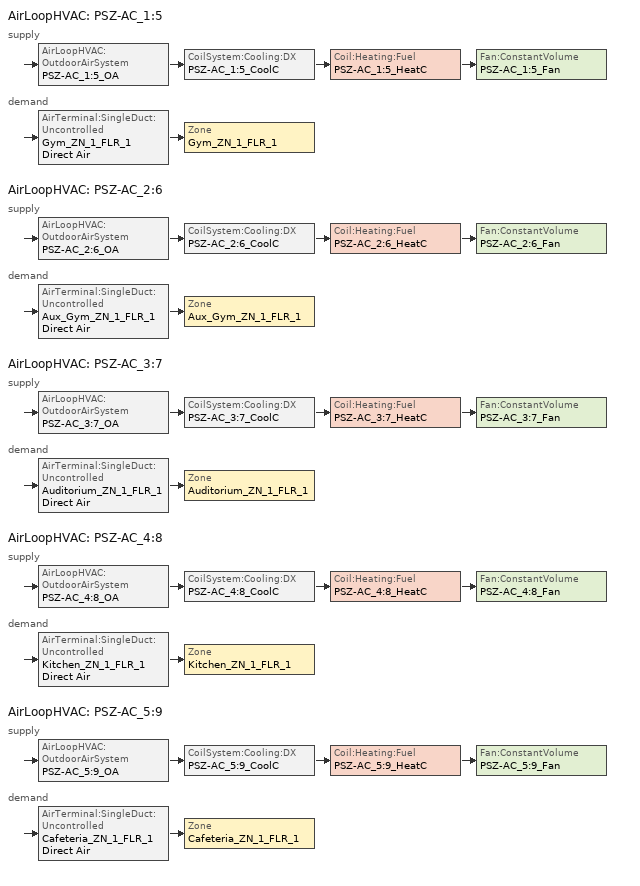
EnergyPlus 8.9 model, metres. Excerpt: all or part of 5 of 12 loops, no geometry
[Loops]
AirLoopHVAC 'PSZ-AC_1:5'
 supply: AirLoopHVAC:OutdoorAirSystem 'PSZ-AC_1:5_OA' > CoilSystem:Cooling:DX 'PSZ-AC_1:5_CoolC' > Coil:Heating:Fuel 'PSZ-AC_1:5_HeatC' > Fan:ConstantVolume 'PSZ-AC_1:5_Fan'
 demand: AirTerminal:SingleDuct:Uncontrolled 'Gym_ZN_1_FLR_1 Direct Air' > Zone 'Gym_ZN_1_FLR_1'
AirLoopHVAC 'PSZ-AC_2:6'
 supply: AirLoopHVAC:OutdoorAirSystem 'PSZ-AC_2:6_OA' > CoilSystem:Cooling:DX 'PSZ-AC_2:6_CoolC' > Coil:Heating:Fuel 'PSZ-AC_2:6_HeatC' > Fan:ConstantVolume 'PSZ-AC_2:6_Fan'
 demand: AirTerminal:SingleDuct:Uncontrolled 'Aux_Gym_ZN_1_FLR_1 Direct Air' > Zone 'Aux_Gym_ZN_1_FLR_1'
AirLoopHVAC 'PSZ-AC_3:7'
 supply: AirLoopHVAC:OutdoorAirSystem 'PSZ-AC_3:7_OA' > CoilSystem:Cooling:DX 'PSZ-AC_3:7_CoolC' > Coil:Heating:Fuel 'PSZ-AC_3:7_HeatC' > Fan:ConstantVolume 'PSZ-AC_3:7_Fan'
 demand: AirTerminal:SingleDuct:Uncontrolled 'Auditorium_ZN_1_FLR_1 Direct Air' > Zone 'Auditorium_ZN_1_FLR_1'
AirLoopHVAC 'PSZ-AC_4:8'
 supply: AirLoopHVAC:OutdoorAirSystem 'PSZ-AC_4:8_OA' > CoilSystem:Cooling:DX 'PSZ-AC_4:8_CoolC' > Coil:Heating:Fuel 'PSZ-AC_4:8_HeatC' > Fan:ConstantVolume 'PSZ-AC_4:8_Fan'
 demand: AirTerminal:SingleDuct:Uncontrolled 'Kitchen_ZN_1_FLR_1 Direct Air' > Zone 'Kitchen_ZN_1_FLR_1'
AirLoopHVAC 'PSZ-AC_5:9'
 supply: AirLoopHVAC:OutdoorAirSystem 'PSZ-AC_5:9_OA' > CoilSystem:Cooling:DX 'PSZ-AC_5:9_CoolC' > Coil:Heating:Fuel 'PSZ-AC_5:9_HeatC' > Fan:ConstantVolume 'PSZ-AC_5:9_Fan'
 demand: AirTerminal:SingleDuct:Uncontrolled 'Cafeteria_ZN_1_FLR_1 Direct Air' > Zone 'Cafeteria_ZN_1_FLR_1'
[Fan:ConstantVolume] Availability Schedule=HVACOperationSchd; Maximum Flow Rate {m3/s}=AUTOSIZE; Motor In Airstream Fraction=1
Name | Fan Total Efficiency | Pressure Rise {Pa} | Motor Efficiency
PSZ-AC_1:5_Fan | 0.6045 | 1017.592 | 0.93
PSZ-AC_2:6_Fan; PSZ-AC_3:7_Fan; PSZ-AC_5:9_Fan | 0.5915 | 1109.648 | 0.91
PSZ-AC_4:8_Fan | 0.53625 | 622 | 0.825
[Fan:ZoneExhaust] Availability Schedule=HVACOperationSchd; Fan Total Efficiency=1; Pressure Rise {Pa}=1.0e-006
Name | Maximum Flow Rate {m3/s}
Cafeteria_ZN_1_FLR_1 Exhaust Fan | 1.6288
Kitchen_ZN_1_FLR_1 Exhaust Fan | 0.2592
[Coil:Heating:Fuel] Availability Schedule=ALWAYS_ON; Fuel Type=NaturalGas; Nominal Capacity {W}=AUTOSIZE
Name | Burner Efficiency
PSZ-AC_1:5_HeatC; PSZ-AC_2:6_HeatC; PSZ-AC_3:7_HeatC; PSZ-AC_5:9_HeatC | 0.78
PSZ-AC_4:8_HeatC | 0.8
[Coil:Cooling:DX:SingleSpeed] Availability Schedule=ALWAYS_ON; Gross Rated Total Cooling Capacity {W}=AUTOSIZE; Gross Rated Sensible Heat Ratio=AUTOSIZE; Rated Air Flow Rate {m3/s}=AUTOSIZE
Name | Gross Rated Cooling COP {W/W} | Total Cooling Capacity Function of Temperature Curve | Total Cooling Capacity Function of Flow Fraction Curve | Energy Input Ratio Function of Temperature Curve | Energy Input Ratio Function of Flow Fraction Curve | Part Load Fraction Correlation Curve
PSZ-AC_1:5_CoolC DXCoil | 3.13381 | Measured_CoolCStandard10Ton_CapFT | Measured_CoolCStandard10Ton_CapFF | Measured_CoolCStandard10Ton_EIRFT | Measured_CoolCStandard10Ton_EIRFFF | No_PLR_Degredation
PSZ-AC_2:6_CoolC DXCoil; PSZ-AC_3:7_CoolC DXCoil; PSZ-AC_5:9_CoolC DXCoil | 3.23372 | Measured_CoolCStandard10Ton_CapFT | Measured_CoolCStandard10Ton_CapFF | Measured_CoolCStandard10Ton_EIRFT | Measured_CoolCStandard10Ton_EIRFFF | No_PLR_Degredation
PSZ-AC_4:8_CoolC DXCoil | 3.66668 | Cool-Cap-fT | ConstantCubic | Cool-EIR-fT | ConstantCubic | Cool-PLF-fPLR
[Zone equipment]
Auditorium_ZN_1_FLR_1: Auditorium_ZN_1_FLR_1 Direct Air
Aux_Gym_ZN_1_FLR_1: Aux_Gym_ZN_1_FLR_1 Direct Air
Cafeteria_ZN_1_FLR_1: Cafeteria_ZN_1_FLR_1 Exhaust Fan, Cafeteria_ZN_1_FLR_1 Direct Air
Gym_ZN_1_FLR_1: Gym_ZN_1_FLR_1 Direct Air
Kitchen_ZN_1_FLR_1: Kitchen_ZN_1_FLR_1 Exhaust Fan, Kitchen_ZN_1_FLR_1 Direct Air
[Sizing:Zone] Zone Cooling Design Supply Air Temperature Input Method=SupplyAirTemperature; Zone Cooling Design Supply Air Temperature {C}=12.8; Zone Heating Design Supply Air Temperature Input Method=SupplyAirTemperature; Zone Heating Design Supply Air Temperature {C}=50; Zone Cooling Design Supply Air Humidity Ratio {kgWater/kgDryAir}=0.0085; Zone Heating Design Supply Air Humidity Ratio {kgWater/kgDryAir}=0.008; Cooling Design Air Flow Method=DesignDay; Heating Design Air Flow Method=DesignDay
Name | Design Specification Outdoor Air Object | Cooling Minimum Air Flow {m3/s}
Auditorium_ZN_1_FLR_1 | SZ DSOA Auditorium_ZN_1_FLR_1
Aux_Gym_ZN_1_FLR_1 | SZ DSOA Aux_Gym_ZN_1_FLR_1
Cafeteria_ZN_1_FLR_1 | SZ DSOA Cafeteria_ZN_1_FLR_1 | 1.628
Gym_ZN_1_FLR_1 | SZ DSOA Gym_ZN_1_FLR_1
Kitchen_ZN_1_FLR_1 | SZ DSOA Kitchen_ZN_1_FLR_1
[DesignSpecification:OutdoorAir] Outdoor Air Method=Flow/Person
Name | Outdoor Air Flow per Person {m3/s-person}
SZ DSOA Auditorium_ZN_1_FLR_1; SZ DSOA Kitchen_ZN_1_FLR_1 | 0.008
SZ DSOA Aux_Gym_ZN_1_FLR_1; SZ DSOA Cafeteria_ZN_1_FLR_1; SZ DSOA Gym_ZN_1_FLR_1 | 0.01
[ZoneControl:Thermostat] Control Type Schedule=Dual Zone Control Type Sched
Name | Zone or ZoneList | Control 1
Auditorium_ZN_1_FLR_1 Thermostat | Auditorium_ZN_1_FLR_1 | Auditorium_ZN_1_FLR_1 DualSPSched
Aux_Gym_ZN_1_FLR_1 Thermostat | Aux_Gym_ZN_1_FLR_1 | Aux_Gym_ZN_1_FLR_1 DualSPSched
Cafeteria_ZN_1_FLR_1 Thermostat | Cafeteria_ZN_1_FLR_1 | Cafeteria_ZN_1_FLR_1 DualSPSched
Gym_ZN_1_FLR_1 Thermostat | Gym_ZN_1_FLR_1 | Gym_ZN_1_FLR_1 DualSPSched
Kitchen_ZN_1_FLR_1 Thermostat | Kitchen_ZN_1_FLR_1 | Kitchen_ZN_1_FLR_1 DualSPSched
[ThermostatSetpoint:DualSetpoint]
Name | Heating Setpoint Temperature Schedule | Cooling Setpoint Temperature Schedule
Auditorium_ZN_1_FLR_1 DualSPSched; Aux_Gym_ZN_1_FLR_1 DualSPSched; Cafeteria_ZN_1_FLR_1 DualSPSched; Gym_ZN_1_FLR_1 DualSPSched | HTGSETP_SCH | CLGSETP_SCH
Kitchen_ZN_1_FLR_1 DualSPSched | HTGSETP_SCH_BathCorrMechKitchen | CLGSETP_SCH_BathCorrMechKitchen
[SetpointManager:SingleZone:Reheat] Control Variable=Temperature; Minimum Supply Air Temperature {C}=10; Maximum Supply Air Temperature {C}=50
Name | Control Zone | Setpoint Node or NodeList
SupAirTemp MngrAuditorium_ZN_1_FLR_1 | Auditorium_ZN_1_FLR_1 | PSZ-AC_3:7 Supply Equipment Outlet Node
SupAirTemp MngrAux_Gym_ZN_1_FLR_1 | Aux_Gym_ZN_1_FLR_1 | PSZ-AC_2:6 Supply Equipment Outlet Node
SupAirTemp MngrCafeteria_ZN_1_FLR_1 | Cafeteria_ZN_1_FLR_1 | PSZ-AC_5:9 Supply Equipment Outlet Node
SupAirTemp MngrGym_ZN_1_FLR_1 | Gym_ZN_1_FLR_1 | PSZ-AC_1:5 Supply Equipment Outlet Node
SupAirTemp MngrKitchen_ZN_1_FLR_1 | Kitchen_ZN_1_FLR_1 | PSZ-AC_4:8 Supply Equipment Outlet Node
[Sizing:System] Type of Load to Size On=Sensible; Design Outdoor Air Flow Rate {m3/s}=AUTOSIZE; Central Heating Maximum System Air Flow Ratio=1; Preheat Design Temperature {C}=7; Preheat Design Humidity Ratio {kgWater/kgDryAir}=0.008; Precool Design Temperature {C}=12.8; Precool Design Humidity Ratio {kgWater/kgDryAir}=0.008; Central Cooling Design Supply Air Temperature {C}=12.8; Central Heating Design Supply Air Temperature {C}=40; Type of Zone Sum to Use=NonCoincident; Central Cooling Design Supply Air Humidity Ratio {kgWater/kgDryAir}=0.0085; Central Heating Design Supply Air Humidity Ratio {kgWater/kgDryAir}=0.008; Cooling Supply Air Flow Rate Method=DesignDay; Heating Supply Air Flow Rate Method=DesignDay; Zone Maximum Outdoor Air Fraction=1; Cooling Design Capacity Method=CoolingDesignCapacity; Cooling Design Capacity {W}=autosize; Heating Design Capacity Method=HeatingDesignCapacity; Heating Design Capacity {W}=autosize; Central Cooling Capacity Control Method=VAV
Name | 100% Outdoor Air in Cooling | 100% Outdoor Air in Heating
PSZ-AC_1:5; PSZ-AC_2:6; PSZ-AC_3:7; PSZ-AC_5:9 | No | No
PSZ-AC_4:8 | YES | YES
[Controller:OutdoorAir] Minimum Outdoor Air Flow Rate {m3/s}=AUTOSIZE; Maximum Outdoor Air Flow Rate {m3/s}=AUTOSIZE; Economizer Control Action Type=ModulateFlow; Economizer Maximum Limit Dry-Bulb Temperature {C}=28; Economizer Maximum Limit Enthalpy {J/kg}=64000; Economizer Minimum Limit Dry-Bulb Temperature {C}=-100; Lockout Type=NoLockout; Minimum Limit Type=FixedMinimum; Minimum Outdoor Air Schedule=MinOA_Sched
Name | Economizer Control Type
PSZ-AC_1:5_OA_Controller; PSZ-AC_2:6_OA_Controller; PSZ-AC_3:7_OA_Controller; PSZ-AC_5:9_OA_Controller | DifferentialDryBulb
PSZ-AC_4:8_OA_Controller | NoEconomizer
[AirLoopHVAC] Design Supply Air Flow Rate {m3/s}=AUTOSIZE
PSZ-AC_1:5; PSZ-AC_2:6; PSZ-AC_3:7; PSZ-AC_4:8; PSZ-AC_5:9
[CoilSystem:Cooling:DX] Availability Schedule=ALWAYS_ON
Name | Cooling Coil
PSZ-AC_1:5_CoolC | PSZ-AC_1:5_CoolC DXCoil
PSZ-AC_2:6_CoolC | PSZ-AC_2:6_CoolC DXCoil
PSZ-AC_3:7_CoolC | PSZ-AC_3:7_CoolC DXCoil
PSZ-AC_4:8_CoolC | PSZ-AC_4:8_CoolC DXCoil
PSZ-AC_5:9_CoolC | PSZ-AC_5:9_CoolC DXCoil
[AirTerminal:SingleDuct:Uncontrolled] Availability Schedule=ALWAYS_ON; Maximum Air Flow Rate {m3/s}=AUTOSIZE
Auditorium_ZN_1_FLR_1 Direct Air; Aux_Gym_ZN_1_FLR_1 Direct Air; Cafeteria_ZN_1_FLR_1 Direct Air; Gym_ZN_1_FLR_1 Direct Air; Kitchen_ZN_1_FLR_1 Direct Air
[SetpointManager:MixedAir] Control Variable=Temperature
Name | Setpoint Node or NodeList
PSZ-AC_1:5_CoolC SAT Manager | PSZ-AC_1:5_CoolC-PSZ-AC_1:5_HeatCNode
PSZ-AC_1:5_HeatC MixedAir Manager | PSZ-AC_1:5_HeatC-PSZ-AC_1:5_FanNode
PSZ-AC_1:5_OAMixed Air Temp Manager | PSZ-AC_1:5_OA-PSZ-AC_1:5_CoolCNode
PSZ-AC_2:6_CoolC SAT Manager | PSZ-AC_2:6_CoolC-PSZ-AC_2:6_HeatCNode
PSZ-AC_2:6_HeatC MixedAir Manager | PSZ-AC_2:6_HeatC-PSZ-AC_2:6_FanNode
PSZ-AC_2:6_OAMixed Air Temp Manager | PSZ-AC_2:6_OA-PSZ-AC_2:6_CoolCNode
PSZ-AC_3:7_CoolC SAT Manager | PSZ-AC_3:7_CoolC-PSZ-AC_3:7_HeatCNode
PSZ-AC_3:7_HeatC MixedAir Manager | PSZ-AC_3:7_HeatC-PSZ-AC_3:7_FanNode
PSZ-AC_3:7_OAMixed Air Temp Manager | PSZ-AC_3:7_OA-PSZ-AC_3:7_CoolCNode
PSZ-AC_4:8_CoolC SAT Manager | PSZ-AC_4:8_CoolC-PSZ-AC_4:8_HeatCNode
PSZ-AC_4:8_HeatC MixedAir Manager | PSZ-AC_4:8_HeatC-PSZ-AC_4:8_FanNode
PSZ-AC_4:8_OAMixed Air Temp Manager | PSZ-AC_4:8_OA-PSZ-AC_4:8_CoolCNode
PSZ-AC_5:9_CoolC SAT Manager | PSZ-AC_5:9_CoolC-PSZ-AC_5:9_HeatCNode
PSZ-AC_5:9_HeatC MixedAir Manager | PSZ-AC_5:9_HeatC-PSZ-AC_5:9_FanNode
PSZ-AC_5:9_OAMixed Air Temp Manager | PSZ-AC_5:9_OA-PSZ-AC_5:9_CoolCNode
[Refrigeration:Case] Availability Schedule=ALWAYS_ON; Zone=Kitchen_ZN_1_FLR_1; Rated Ambient Temperature {C}=23.88; Rated Ambient Relative Humidity {percent}=55; Rated Total Cooling Capacity per Unit Length {W/m}=734; Case Length {m}=7.32; Latent Case Credit Curve Type=CaseTemperatureMethod; Standard Case Lighting Power per Unit Length {W/m}=33; Case Lighting Schedule=BLDG_LIGHT_SCH; Fraction of Lighting Energy to Case=1; Case Anti-Sweat Heater Power per Unit Length {W/m}=0; Minimum Anti-Sweat Heater Power per Unit Length {W/m}=0; Anti-Sweat Heater Control Type=None; Humidity at Zero Anti-Sweat Heater Energy {percent}=0; Case Height {m}=0; Defrost Energy Correction Curve Type=None; Under Case HVAC Return Air Fraction=0
Name | Rated Latent Heat Ratio | Rated Runtime Fraction | Case Operating Temperature {C} | Latent Case Credit Curve | Standard Case Fan Power per Unit Length {W/m} | Operating Case Fan Power per Unit Length {W/m} | Fraction of Anti-Sweat Heater Energy to Case | Case Defrost Power per Unit Length {W/m} | Case Defrost Type | Case Defrost Schedule | Case Defrost Drip-Down Schedule | Refrigerated Case Restocking Schedule | Case Credit Fraction Schedule
Kitchen_ZN_1_FLR_1_Case:1_WALKINFREEZER | 0.1 | 0.4 | -23 | Kitchen_ZN_1_FLR_1_Case:1_WALKINFREEZERSingleShelfHorizontal_LatentEnergyMult | 68.3 | 68.3 | 0 | 410 | ELECTRIC | Kitchen_ZN_1_FLR_1_Case:1_WALKINFREEZER_CaseDefrost2aDaySched | Kitchen_ZN_1_FLR_1_Case:1_WALKINFREEZER_CaseDripDown2aDaySched | Kitchen_ZN_1_FLR_1_Case:1_WALKINFREEZER_WalkInStockingSched | Kitchen_ZN_1_FLR_1_Case:1_WALKINFREEZER_CaseCreditReduxSched
Kitchen_ZN_1_FLR_1_Case:2_SELFCONTAINEDDISPLAYCASE | 0.08 | 0.85 | 2 | Kitchen_ZN_1_FLR_1_Case:2_SELFCONTAINEDDISPLAYCASEMultiShelfVertical_LatentEnergyMult | 55 | 55 | 0.2 | 0 | NONE |  |  | Kitchen_ZN_1_FLR_1_Case:2_SELFCONTAINEDDISPLAYCASE_CaseStockingSched
[Refrigeration:CompressorRack] Heat Rejection Location=OUTDOORS; Design Condenser Fan Power {W}=750; Condenser Type=AIRCOOLED
Name | Design Compressor Rack COP {W/W} | Compressor Rack COP Function of Temperature Curve | Condenser Fan Power Function of Temperature Curve | Refrigeration Case Name or WalkIn Name or CaseAndWalkInList
RACK1 | 1.5 | RACK1_RackCOPfTCurve | RACK1_RackCondFanCurve2 | Kitchen_ZN_1_FLR_1_Case:1_WALKINFREEZER
RACK2 | 3 | RACK2_RackCOPfTCurve |  | Kitchen_ZN_1_FLR_1_Case:2_SELFCONTAINEDDISPLAYCASE
[Schedule:Compact]
ALWAYS_ON: Through: 12/31, For: AllDays, Until: 24:00, 1
BLDG_LIGHT_SCH: Through: 6/30, For: Weekdays SummerDesignDay, Until: 07:00, 0.1773, Until: 21:00, 0.9, Until: 24:00, 0.1773, For: AllOtherDays, Until: 24:00, 0.1773, Through: 9/1, For: Weekdays SummerDesignDay, Until: 08:00, 0.1773, Until: 20:00, 0.5, Until: 24:00, 0.1773, For: AllOtherDays, Until: 24:00, 0.1773, Through: 12/31, For: Weekdays SummerDesignDay, Until: 07:00, 0.1773, Until: 21:00, 0.9, Until: 24:00, 0.1773, For: AllOtherDays, Until: 24:00, 0.1773
CLGSETP_SCH: Through: 6/30, For: SummerDesignDay, Until: 24:00, 24, For: WeekEnds Holidays WinterDesignDay, Until: 24:00, 27, For: AllOtherDays, Until: 06:00, 27, Until: 21:00, 24, Until: 24:00, 27, Through: 9/1, For: SummerDesignDay, Until: 24:00, 24, For: WeekEnds Holidays WinterDesignDay, Until: 24:00, 27, For: AllOtherDays, Until: 07:00, 27, Until: 18:00, 24, Until: 24:00, 27, Through: 12/31, For: SummerDesignDay, Until: 24:00, 24, For: WeekEnds Holidays WinterDesignDay, Until: 24:00, 27, For: AllOtherDays, Until: 06:00, 27, Until: 21:00, 24, Until: 24:00, 27
CLGSETP_SCH_BathCorrMechKitchen: Through: 12/31, For: SummerDesignDay, Until: 06:00, 27, Until: 21:00, 24, Until: 24:00, 27, For: AllOtherDays, Until: 24:00, 27
HTGSETP_SCH: Through: 6/30, For: WinterDesignDay, Until: 24:00, 21, For: WeekEnds Holidays SummerDesignDay, Until: 24:00, 16, For: AllOtherDays, Until: 06:00, 16, Until: 21:00, 21, Until: 24:00, 16, Through: 9/1, For: WinterDesignDay, Until: 24:00, 21, For: WeekEnds Holidays SummerDesignDay, Until: 24:00, 16, For: AllOtherDays, Until: 07:00, 16, Until: 18:00, 21, Until: 24:00, 16, Through: 12/31, For: WinterDesignDay, Until: 24:00, 21, For: WeekEnds Holidays SummerDesignDay, Until: 24:00, 16, For: AllOtherDays, Until: 06:00, 16, Until: 21:00, 21, Until: 24:00, 16
HTGSETP_SCH_BathCorrMechKitchen: Through: 12/31, For: WinterDesignDay, Until: 06:00, 16, Until: 21:00, 21, Until: 24:00, 16, For: AllOtherDays, Until: 24:00, 16
HVACOperationSchd; MinOA_Sched: Through: 12/31, For: Weekdays SummerDesignDay, Until: 06:00, 0, Until: 21:00, 1, Until: 24:00, 0, For: AllOtherDays, Until: 24:00, 0
Dual Zone Control Type Sched: Through: 12/31, For: AllDays, Until: 24:00, 4
Kitchen_ZN_1_FLR_1_Case:1_WALKINFREEZER_CaseCreditReduxSched: Through: 12/31, For:AllDays, Interpolate:No, Until: 7:00, 0.2, Until: 21:00, 0.4, Until: 24:00, 0.2
Kitchen_ZN_1_FLR_1_Case:1_WALKINFREEZER_CaseDefrost2aDaySched: Through: 12/31, For:AllDays, Interpolate:Average, Until: 11:00, 0, Until: 11:20, 1, Until: 23:00, 0, Until: 23:20, 1, Until: 24:00, 0
Kitchen_ZN_1_FLR_1_Case:1_WALKINFREEZER_CaseDripDown2aDaySched: Through: 12/31, For:AllDays, Interpolate:Average, Until: 11:00, 0, Until: 11:30, 1, Until: 23:00, 0, Until: 23:30, 1, Until: 24:00, 0
Kitchen_ZN_1_FLR_1_Case:1_WALKINFREEZER_WalkInStockingSched: Through: 12/31, For: Tuesday Friday, Until: 4:00, 0, Until: 5:00, 725, Until: 6:00, 417, Until: 7:00, 290, Until: 24:00, 0, For: AllOtherDays, Until: 4:00, 0, Until: 5:00, 125, Until: 6:00, 117, Until: 7:00, 90, Until: 19:00, 0, Until: 20:00, 125, Until: 21:00, 117, Until: 22:00, 90, Until: 24:00, 0
Kitchen_ZN_1_FLR_1_Case:2_SELFCONTAINEDDISPLAYCASE_CaseStockingSched: Through: 12/31, For:AllDays, Until: 6:00, 0, Until: 7:00, 50, Until: 9:00, 70, Until: 10:00, 80, Until: 11:00, 70, Until: 13:00, 50, Until: 14:00, 80, Until: 15:00, 90, Until: 16:00, 80, Until: 24:00, 0
[Curve:Quadratic]
Name | Coefficient1 Constant | Coefficient2 x | Coefficient3 x**2 | Minimum Value of x | Maximum Value of x | Minimum Curve Output | Maximum Curve Output
Cool-PLF-fPLR | 0.909496 | 0.0986477 | -0.00819488 | 0 | 1 | 0.7 | 1
Measured_CoolCStandard10Ton_CapFF | 0.7685 | 0.2315 | 0 | 0.776 | 1.197
Measured_CoolCStandard10Ton_EIRFFF | 1.192 | -0.1917 | 0 | 0.776 | 1.197
No_PLR_Degredation | 1 | 0 | 0 | 0 | 1
RACK1_RackCOPfTCurve | 1.7603 | -0.0377 | 0.0004 | 10 | 35
RACK1_RackCondFanCurve2 | 0 | 0.0286 | 0 | 0 | 35
RACK2_RackCOPfTCurve | 1 | 0 | 0 | 0 | 50
[Curve:Cubic]
Name | Coefficient1 Constant | Coefficient2 x | Coefficient3 x**2 | Coefficient4 x**3 | Minimum Value of x | Maximum Value of x
ConstantCubic | 1 | 0 | 0 | 0 | -100 | 100
Kitchen_ZN_1_FLR_1_Case:1_WALKINFREEZERSingleShelfHorizontal_LatentEnergyMult | 0.020376 | 0.00024378 | 1.14e-05 | 1.811e-07 | -35 | 20
Kitchen_ZN_1_FLR_1_Case:2_SELFCONTAINEDDISPLAYCASEMultiShelfVertical_LatentEnergyMult | 0.0265263 | 0.00107803 | -6.02558e-05 | 1.23732e-06 | -35 | 20
[Curve:Biquadratic]
Name | Coefficient1 Constant | Coefficient2 x | Coefficient3 x**2 | Coefficient4 y | Coefficient5 y**2 | Coefficient6 x*y | Minimum Value of x | Maximum Value of x | Minimum Value of y | Maximum Value of y
Cool-Cap-fT | 0.971212 | -0.0152755 | 0.00144345 | -0.00039321 | -6.8364e-06 | -0.000290596 | -100 | 100 | -100 | 100
Cool-EIR-fT | 0.286871 | 0.0239022 | -0.000810648 | 0.0134585 | 0.000338936 | -0.000487004 | -100 | 100 | -100 | 100
Measured_CoolCStandard10Ton_CapFT | 0.52357 | 0.03478 | 0 | -0.001915 | -0.00010838 | 0 | 11.1 | 29.4 | 10 | 50.3
Measured_CoolCStandard10Ton_EIRFT | 0.9847 | -0.04285 | 0.0013562 | 0.009934 | 0.0006398 | -0.001169 | 11.1 | 29.4 | 10 | 50.3
